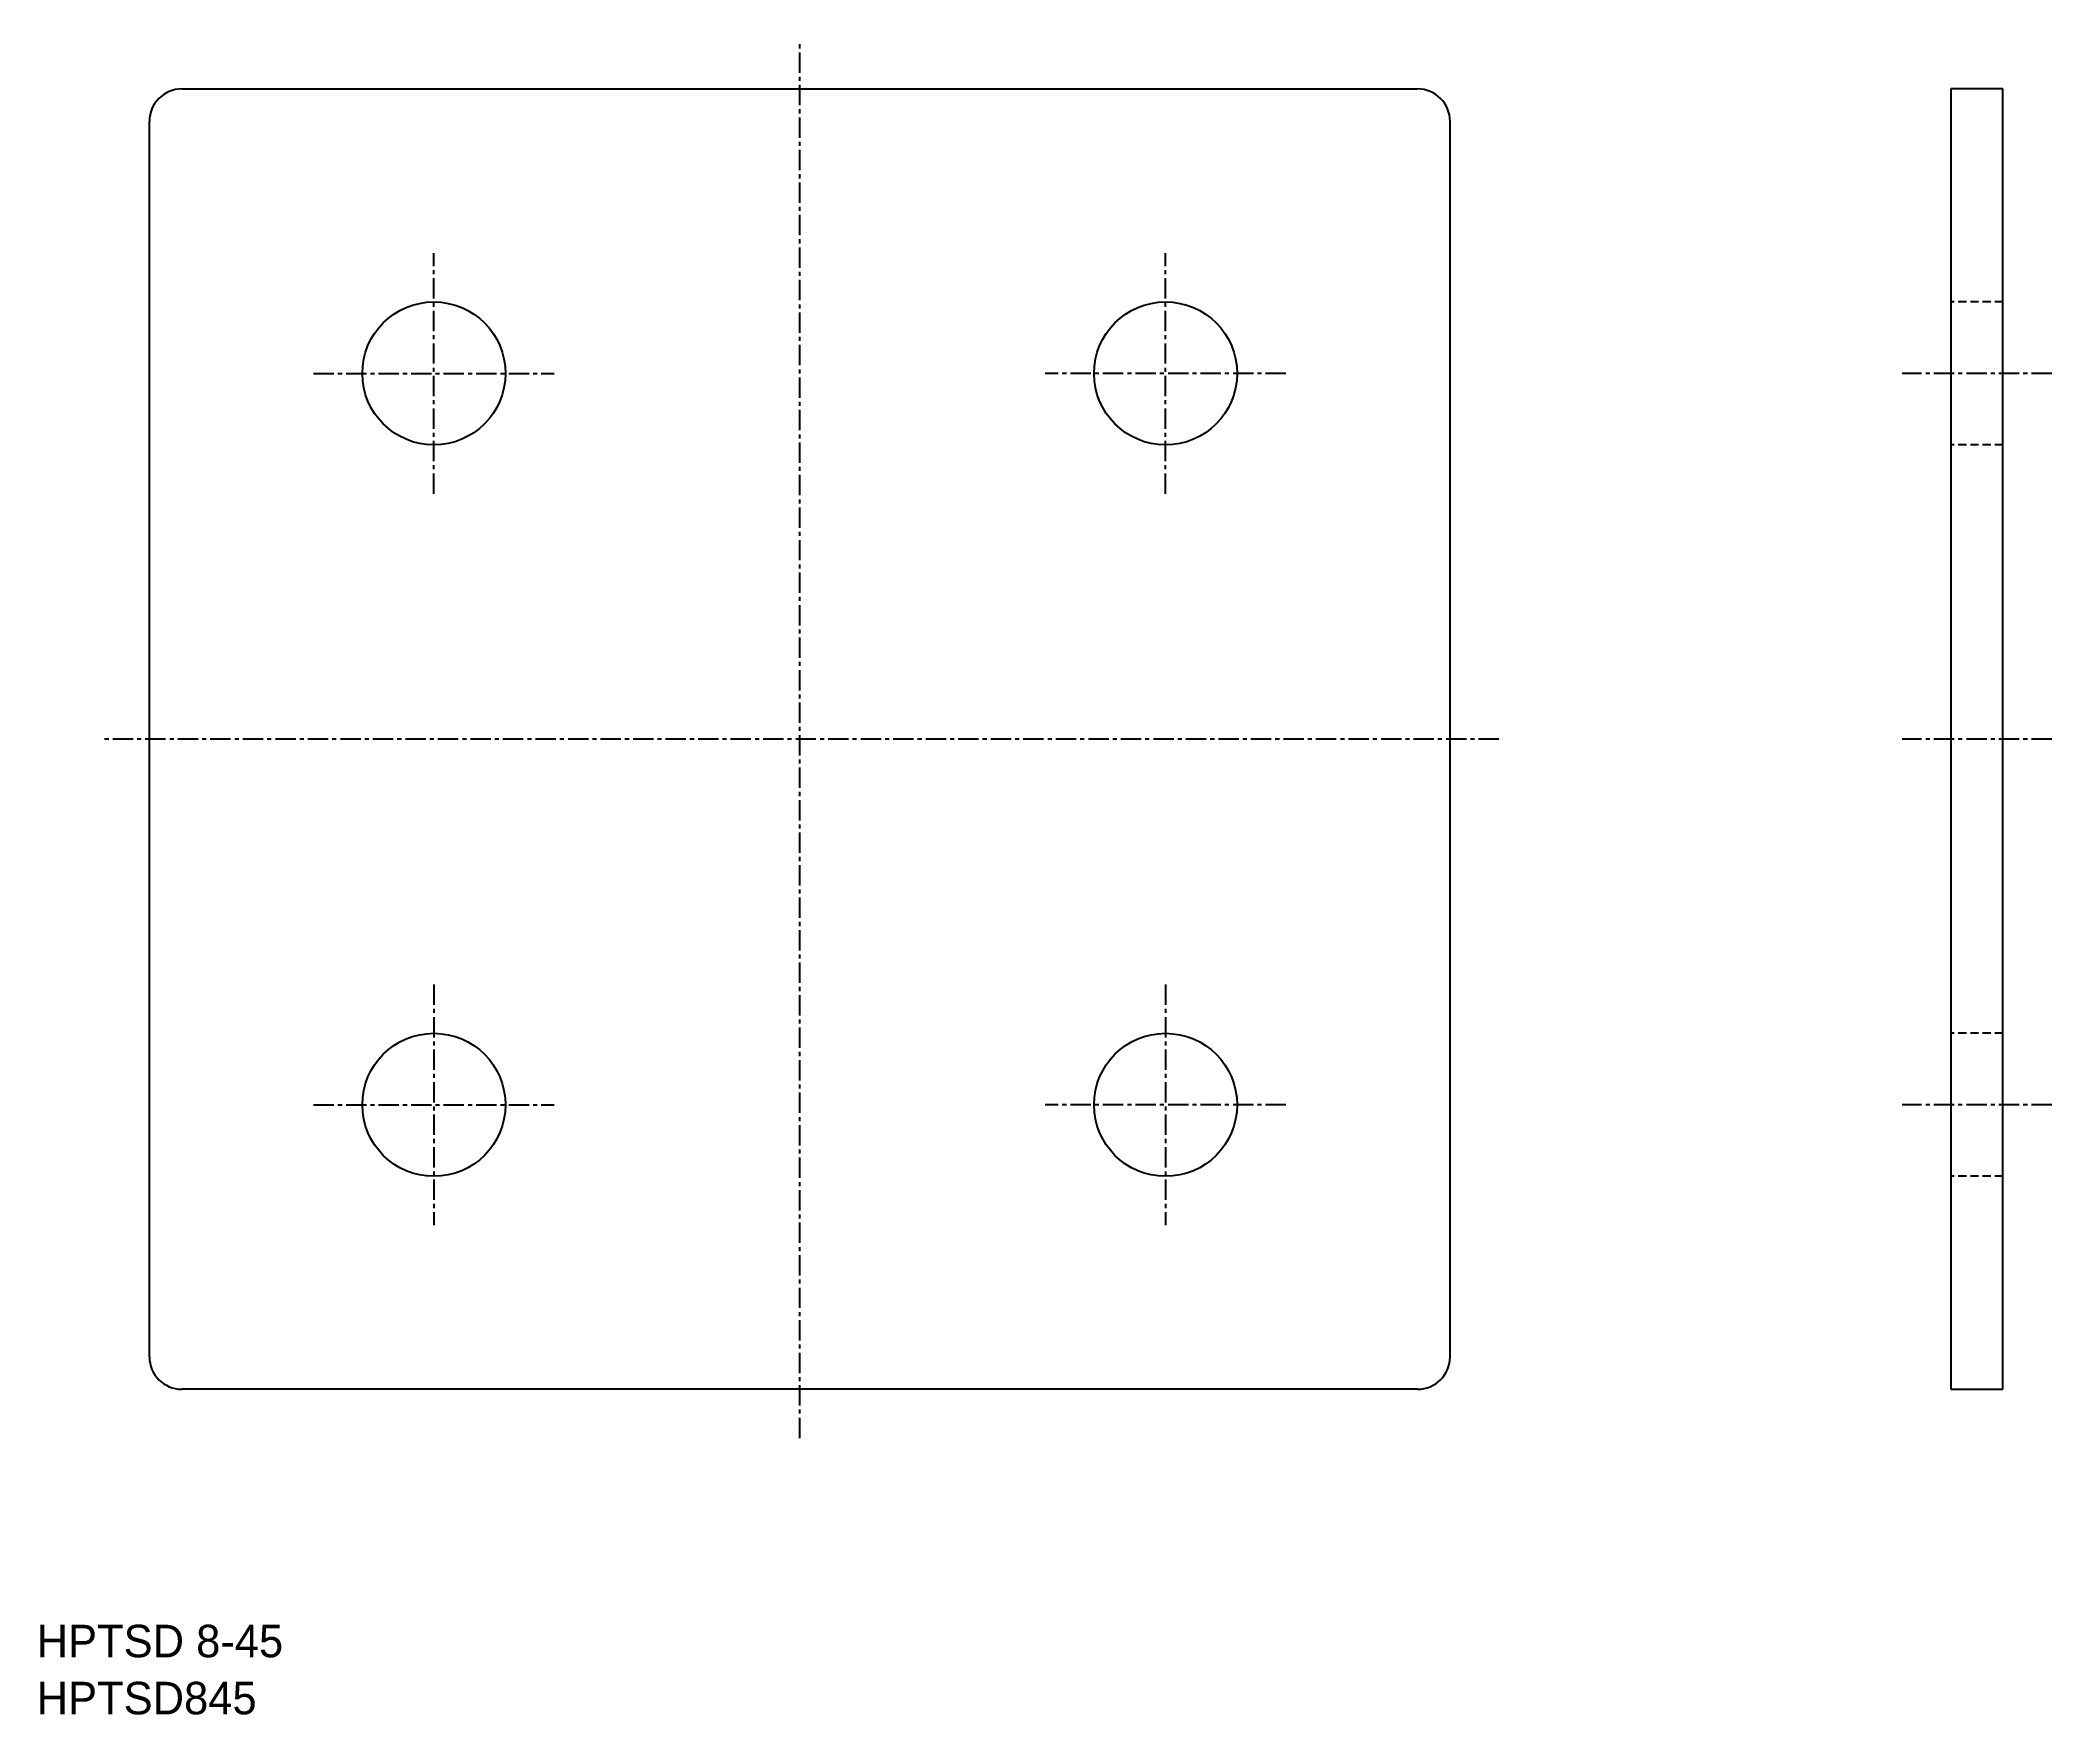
# Model space of a CAD drawing. Extents: x 0 to 124, y 0 to 103.
import ezdxf

# ---------------------------------------------------------------- set-up
doc = ezdxf.new("R2010")
doc.units = 0
doc.linetypes.add('CENTER', pattern=[2, 1.25, -0.25, 0.25, -0.25])
doc.linetypes.add('DASHED', pattern=[0.75, 0.5, -0.25])
doc.layers.get('0').update_dxf_attribs({"linetype": 'CONTINUOUS'})
doc.layers.add('CENTER', color=1, linetype='CENTER')

msp = doc.modelspace()

# ---------------------------------------------------------------- linework, layer by layer
at = {"color": 7, "linetype": 'CONTINUOUS'}
for p, q in [((8.93, 100), (84.93, 100)), ((117.73, 100), (117.73, 20)), ((120.93, 100), (117.73, 100)), ((120.93, 20), (120.93, 100)), ((6.93, 22), (6.93, 98)), ((86.93, 22), (86.93, 98)), ((84.93, 20), (8.93, 20)), ((117.73, 20), (120.93, 20))]:
    msp.add_line(p, q, dxfattribs=at)
at = {"color": 3, "linetype": 'DASHED'}
for p, q in [((120.93, 86.9), (117.73, 86.9)), ((120.93, 78.1), (117.73, 78.1)), ((120.93, 41.9), (117.73, 41.9)), ((120.93, 33.1), (117.73, 33.1))]:
    msp.add_line(p, q, dxfattribs=at)
at = {"color": 7, "linetype": 'CONTINUOUS'}
for centre in [(24.43, 82.5), (69.43, 82.5), (24.43, 37.5), (69.43, 37.5)]:
    msp.add_circle(centre, 4.4, dxfattribs=at)
for centre, start, end in [((8.93, 98), 90, 180), ((84.93, 98), 0, 90), ((8.93, 22), 180, 270), ((84.93, 22), 270, 0)]:
    msp.add_arc(centre, 2, start, end, dxfattribs=at)
at = {"layer": 'CENTER', "color": 1, "linetype": 'CENTER'}
for p, q in [((46.93, 17), (46.93, 103)), ((24.43, 75.1), (24.43, 89.9)), ((69.43, 75.1), (69.43, 89.9)), ((17.03, 82.5), (31.83, 82.5)), ((76.83, 82.5), (62.03, 82.5)), ((123.93, 82.5), (114.73, 82.5)), ((89.93, 60), (3.93, 60)), ((123.93, 60), (114.73, 60)), ((24.43, 44.9), (24.43, 30.1)), ((69.43, 44.9), (69.43, 30.1)), ((17.03, 37.5), (31.83, 37.5)), ((76.83, 37.5), (62.03, 37.5)), ((123.93, 37.5), (114.73, 37.5))]:
    msp.add_line(p, q, dxfattribs=at)

# ---------------------------------------------------------------- texts
at = {"color": 7, "linetype": 'CONTINUOUS'}
for s, p in [('HPTSD 8-45', (0, 3.51)), ('HPTSD845', (0, 0))]:
    msp.add_text(s, height=2, dxfattribs=at).set_placement(p)

doc.saveas('drawing.dxf')
